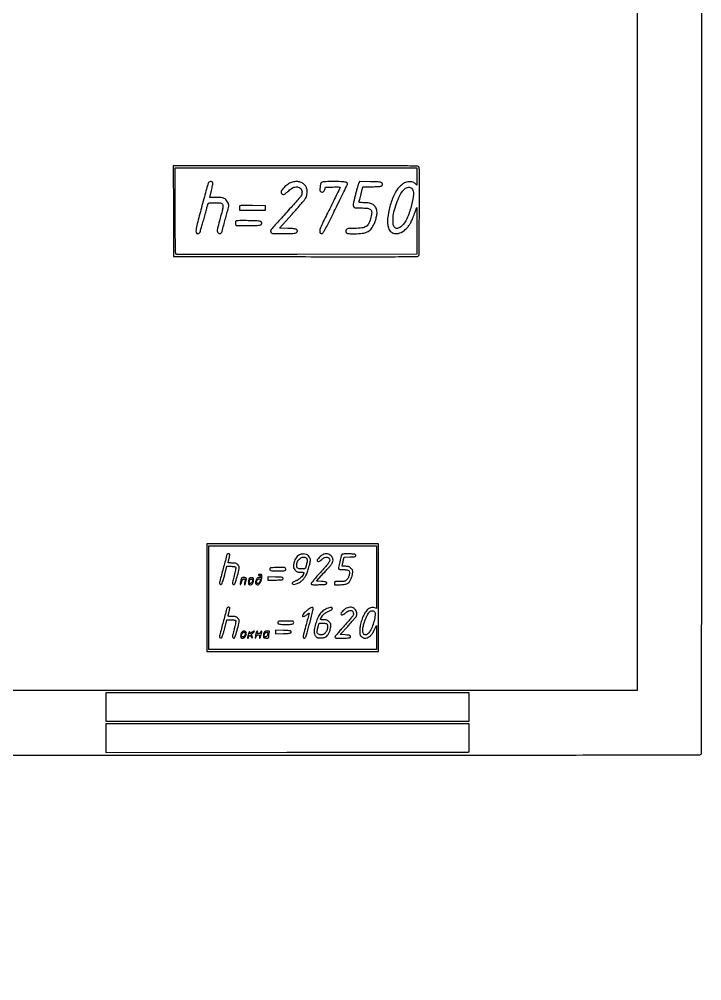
# Model space of a CAD drawing. Extents: x 196 to 2265, y 311 to 3225.
# Drawn here: x 1230 to 2265, y 311 to 1768 of the extents above; entities that cross this region are included whole.
import ezdxf

# ---------------------------------------------------------------- set-up
doc = ezdxf.new("R2010")
doc.units = 0

msp = doc.modelspace()

# ---------------------------------------------------------------- linework, layer by layer
for points in [[(1103.440814, 1761.771328, 0.000002), (1103.220313, 1613.552226, 0.000232)], [(1085, 653), (1673.877555, 653, 0.000073), (1995.609062, 653.046787, 0.000501), (2153.699793, 653.251051, 0.000039), (2262.084481, 653.508099, 0.222471), (2263.878036, 654.353042, 0.174711), (2264.498244, 656.069174, 0.000006), (2264.694629, 886.679681, 0.000217), (2264.818229, 1191.260804, 0.000053), (2264.750481, 1692.603042), (2264.5, 2729.5)], [(196.254809, 1521.81662, 0.000029), (196.150292, 803.811413, 0.000295)], [(1133.74909, 1666.499924, 0.00004), (1133.492876, 1761.103375, 0.309775)], [(1134, 1256.393011, 0.000087), (1133.952631, 1529.648106, 0.00057)], [(951.711607, 311.200423, 0.000007), (1080.87505, 311.382054, 0.065196)]]:
    msp.add_lwpolyline(points, format="xyb")
msp.add_lwpolyline([(2167, 2632), (2167, 1691.5), (2167, 751), (1650.5, 751), (1134, 751)])
for points in [[(1464.243108, 1477.25), (1464.5, 1408.5), (1649.713401, 1408.247356, 0.000149), (1769.682672, 1408.119412, 0.002389), (1810.223489, 1408.281984, 0.001707), (1833.781679, 1408.569468, 0.272398), (1835.937988, 1409.884129, 0.122757), (1836.68019, 1412.826339, 0.000143), (1836.840662, 1476.317089, 0.000261), (1836.94794, 1538.655252, 0.064333), (1836.239149, 1544.193494, 0.337017), (1834.645455, 1545.442915, 0.001269), (1809.792435, 1545.746935, 0.002266), (1767.927156, 1545.962973, 0.000157), (1649.876476, 1546), (1463.986215, 1546)], [(1833, 1529.825686), (1833, 1516.651372), (1830.598293, 1518.907659, 0.13694), (1825.595287, 1521.525016, 0.101994), (1819.334409, 1521.565895, 0.086978), (1812.713068, 1518.995634, 0.068854), (1806.738577, 1514.151604, 0.081629), (1798.493127, 1501.813514, 0.040902), (1792.141329, 1484.109543, 0.040943), (1788.80349, 1465.857441, 0.092764), (1790.004056, 1451.925743, 0.1578), (1794.110221, 1445.712483, 0.160469), (1801.049407, 1443.135578, 0.127899), (1809.452825, 1444.988911, 0.08704), (1817.314681, 1450.905333, 0.029182), (1820.90283, 1455.220431, 0.034213), (1823.76047, 1459.709038, 0.026906), (1826.453785, 1465.360465, 0.010238), (1829.615086, 1473.5), (1832.900145, 1482.5), (1832.950073, 1447.255369), (1833, 1412.010737), (1651.678291, 1411.755369, -0.000168), (1582.035744, 1411.680717, -0.000277), (1523.126837, 1411.669991, -0.000016), (1470.057061, 1411.69142, -0.047506), (1468.678291, 1411.823324, -0.345043), (1467.607634, 1413.054007, -0.006488), (1467.257648, 1422.1412, -0.005864), (1467.041021, 1437.846403, -0.000516), (1467, 1477.573324), (1467, 1543), (1650, 1543), (1833, 1543)], [(1516.969606, 1519.75, 0.035287), (1516.352439, 1518.022004, 0.000536), (1513.497323, 1507.762376, 0.001441), (1510.227419, 1495.829731, 0.000952), (1506.535796, 1482.10064, 0.002129), (1500.211135, 1457.987615, 0.027363), (1498.381733, 1448.847605, 0.110854), (1498.711651, 1444.625185, 0.329175), (1500.912739, 1443, 0.063609), (1501.701604, 1443.100766, 0.044297), (1502.548148, 1443.402727, 0.044524), (1503.32222, 1443.846091, 0.067334), (1503.892928, 1444.370986, 0.097099), (1504.503604, 1445.49113, 0.00221), (1506.315584, 1451.32558, 0.004871), (1508.347915, 1458.212374, 0.003269), (1510.542481, 1466.120986, -0.000285), (1512.693642, 1474.056698, -0.000419), (1514.593851, 1481.027727, -0.000192), (1516.221439, 1486.969969, -0.00793), (1516.594496, 1488.25, -0.189271), (1517.329307, 1489.170735, -0.089536), (1518.782588, 1489.69222, -0.036398), (1521.467944, 1489.943122, -0.0051), (1527.044335, 1490, -0.004808), (1533.169812, 1489.941101, -0.046894), (1535.741199, 1489.649424, -0.11202), (1537.270412, 1488.948508, -0.084669), (1538.532016, 1487.591481, -0.126612), (1539.235559, 1485.525069, -0.061147), (1539.106507, 1482.713659, -0.022566), (1538.054806, 1477.854248, -0.002098), (1534.869422, 1465.99757, 0.004685), (1531.407356, 1452.839766, 0.049092), (1530.576269, 1447.333846, 0.171847), (1531.388671, 1444.598075, 0.200799), (1533.689633, 1443.201743, 0.06408), (1534.523008, 1443.184133, 0.054232), (1535.384527, 1443.372462, 0.056579), (1536.143911, 1443.726826, 0.091882), (1536.671508, 1444.201743, 0.097473), (1537.866977, 1446.612729, 0.001011), (1542.804124, 1464.880268, 0.001405), (1547.551599, 1482.789055, 0.066578), (1548.011723, 1486.5, 0.103119), (1547.459162, 1489.028996, 0.046746), (1545.784707, 1491.994305, 0.046125), (1543.510009, 1494.696822, 0.075571), (1541.093882, 1496.451451, 0.061255), (1539.196513, 1497.154584, 0.027108), (1536.562349, 1497.629384, 0.021081), (1533.128872, 1497.911472, 0.009955), (1528.682811, 1498), (1519.266301, 1498), (1521.804693, 1508.331775, 0.008884), (1522.730337, 1512.410812, 0.012124), (1523.409387, 1516.118632, 0.00902), (1523.841384, 1519.209962, 0.122409), (1523.702928, 1520.331775, 0.195244), (1522.473572, 1521.645999, 0.13056), (1520.419257, 1522.005964, 0.118904), (1518.307949, 1521.299533, 0.15053)], [(1642.909795, 1520.62888, 0.066034), (1637.348431, 1517.767585, 0.046004), (1631.937966, 1513.219696, 0.045997), (1627.977721, 1508.401054, 0.229752), (1627.488612, 1505.03588, 0.139941), (1628.856899, 1502.971861, 0.227008), (1630.851234, 1502.439477, 0.11481), (1633.654437, 1503.671867, 0.028685), (1637.50515, 1506.916427, -0.03722), (1643.108298, 1511.476484, -0.087477), (1647.985075, 1513.737945, -0.119793), (1652.342132, 1513.830525, -0.112803), (1656.365141, 1511.92742, -0.117859), (1658.19677, 1509.613806, -0.090878), (1659.007379, 1506.488135, -0.083933), (1658.679905, 1503.050794, -0.080323), (1657.24186, 1499.854328, -0.033947), (1655.870648, 1498.054062, -0.001039), (1649.694312, 1491.024458, -0.002042), (1642.362239, 1482.782436, -0.001411), (1633.99845, 1473.510395, 0.001019), (1625.701173, 1464.326563, 0.001581), (1618.582439, 1456.364358, 0.000457), (1612.419092, 1449.413943, 0.051885), (1611.707725, 1448.419317, 0.099696), (1611.483124, 1447.738025, 0.051573), (1611.468126, 1446.837817, 0.048374), (1611.64673, 1445.873124, 0.052964), (1612.004625, 1444.991357, 0.174256), (1613.286607, 1443.834002, 0.075133), (1615.554876, 1443.280548, 0.024123), (1619.938651, 1443.100272, 0.001871), (1631.68896, 1443.228107, 0.002423), (1642.41583, 1443.436941, 0.019496), (1647.338155, 1443.748935, 0.043239), (1650.078794, 1444.272349, 0.185418), (1651.386945, 1445.25, 0.051736), (1651.839243, 1446.165346, 0.088973), (1651.98947, 1447, 0.089), (1651.840232, 1447.834658, 0.051795), (1651.389048, 1448.75, 0.160741), (1650.251331, 1449.690113, 0.052837), (1648.128983, 1450.268932, 0.02602), (1644.495421, 1450.665264, 0.00438), (1637.506279, 1451), (1624.724232, 1451.5), (1643.858071, 1472.5, 0.004339), (1651.341328, 1480.857659, 0.005756), (1657.994921, 1488.597625, 0.004183), (1663.428772, 1495.17894, 0.056124), (1665.114722, 1497.811063, 0.070309), (1666.552208, 1502.190291, 0.057009), (1666.863179, 1507.128606, 0.058306), (1666.059153, 1511.884187, 0.083898), (1664.200554, 1515.718348, 0.101246), (1660.356395, 1519.301103, 0.080607), (1655.095156, 1521.448673, 0.074686), (1649.041778, 1521.919251, 0.068051)], [(1688.64346, 1520.500603, 0.136417), (1687.23863, 1518.0139, 0.032945), (1686.397255, 1513.315894, 0.029417), (1686.152079, 1508.652967, 0.25244), (1687.120885, 1506.883087, 0.108672), (1689.090517, 1506.144139, 0.148336), (1690.953311, 1506.429675, 0.129705), (1692.519787, 1507.761449, 0.07416), (1693.629385, 1510), (1694.758769, 1513.5), (1705.879385, 1513.782751, -0.004539), (1710.143551, 1513.852448, -0.007572), (1713.733319, 1513.824168, -0.002291), (1716.79377, 1513.739668, -0.404818), (1717, 1513.526691, -0.114697), (1716.904045, 1513.113896, -0.000095), (1712.2835, 1503.716728, -0.001028), (1707.099794, 1493.233751, -0.000629), (1700.943829, 1480.887701, 0.002682), (1689.882593, 1458.473918, 0.031881), (1686.209243, 1449.520501, 0.135467), (1685.967158, 1445.224856, 0.321157), (1688.215798, 1443.186878, 0.254941), (1690.385859, 1444.064863, 0.040715), (1693.08619, 1447.963985, 0.01419), (1697.51266, 1456.145301, 0.000951), (1709.465798, 1479.931615, 0.001484), (1716.570671, 1494.243365, 0.002361), (1722.555578, 1506.535564, 0.0005), (1727.751316, 1517.363894, 0.112061), (1728, 1518.459553, 0.271214), (1726.956018, 1520.242624, 0.086042), (1723.935561, 1521.31026, 0.035956), (1718.181766, 1521.865596, 0.006084), (1707.13717, 1522, 0.003312), (1698.163877, 1521.94056, 0.016914), (1693.182267, 1521.705885, 0.0279), (1690.116303, 1521.284185, 0.149327)], [(1744.610238, 1518.774364, 0.023839), (1743.90034, 1516.717909, 0.002742), (1742.551545, 1512.013962, 0.0033), (1741.013862, 1506.395907, 0.002685), (1739.438782, 1500.358272, 0.007206), (1736.408777, 1487.72555, 0.166493), (1736.806084, 1484.093761, 0.269341), (1739.32832, 1482.347095, 0.019874), (1748.057345, 1482, -0.023441), (1758.364565, 1481.516504, -0.161439), (1762.943049, 1479.505486, -0.224176), (1764.592463, 1475.557649, -0.048795), (1763.513859, 1468.056551, -0.045193), (1760.425772, 1459.060028, -0.137367), (1756.328257, 1454.135643, -0.120485), (1749.91927, 1451.694292, -0.031012), (1738.785184, 1451.001554, 0.003895), (1731.801684, 1450.946232, 0.03491), (1728.749948, 1450.684666, 0.090971), (1727.066342, 1450.09529, 0.141233), (1726, 1449, 0.049536), (1725.572556, 1447.967206, 0.073486), (1725.429632, 1447, 0.073486), (1725.572556, 1446.032794, 0.049536), (1726, 1445, 0.142023), (1727.070609, 1443.903728, 0.090591), (1728.765555, 1443.314835, 0.034609), (1731.843026, 1443.054132, 0.00383), (1738.909457, 1443, 0.026706), (1750.28399, 1443.607978, 0.080338), (1757.75829, 1445.653482, 0.104252), (1763.086987, 1449.58143, 0.065706), (1767.446256, 1456, 0.032695), (1769.714444, 1461.364556, 0.023701), (1771.552679, 1467.586879, 0.023006), (1772.696621, 1473.413677, 0.083847), (1772.623581, 1477.168982, 0.079869), (1770.491831, 1483.079495, 0.122191), (1766.801484, 1487.050938, 0.101588), (1761.137036, 1489.289858, 0.04351), (1752.991882, 1490, -0.007063), (1748.983743, 1490.056623, -0.032999), (1746.68613, 1490.273762, -0.074949), (1745.490215, 1490.65661, -0.385287), (1745.256065, 1491.25, 0.02267), (1745.542959, 1492.132411, 0.000973), (1746.404923, 1495.282818, 0.001662), (1747.407469, 1499.024397, 0.001183), (1748.507013, 1503.223422), (1751.287918, 1513.946843), (1765.286603, 1514.223422, 0.003646), (1773.137148, 1514.435803, 0.024772), (1777.002754, 1514.76078, 0.053582), (1779.211062, 1515.302284, 0.166818), (1780.387529, 1516.25, 0.051685), (1780.83989, 1517.165789, 0.089142), (1780.989717, 1518, 0.089138), (1780.839716, 1518.83421, 0.051675), (1780.387158, 1519.75, 0.17839), (1779.130539, 1520.716232, 0.04731), (1776.613899, 1521.247062, 0.021402), (1772.130251, 1521.563837, 0.002823), (1762.601426, 1521.774364), (1745.918307, 1522.048728)], [(1824.961045, 1511.811439, -0.219685), (1827.906413, 1502.849284, -0.035514), (1824.423207, 1484.335889, -0.038594), (1817.965918, 1465.734137, -0.106605), (1809.910977, 1454.538538, -0.040122), (1807.191694, 1452.451901, -0.072779), (1804.647573, 1451.288163, -0.094369), (1802.363076, 1451.069267, -0.124659), (1800.399704, 1451.765313, -0.217868), (1797.364617, 1456.682112, -0.04887), (1797.09868, 1466.775531, -0.043562), (1799.082201, 1479.193673, -0.035458), (1803.274174, 1492, -0.030967), (1808.926051, 1503.725929, -0.080046), (1814.746834, 1511.060852, -0.156355), (1820.187656, 1513.556381, -0.239586)], [(1564.397851, 1484.5944, 0.053546), (1564.207096, 1483.875649, 0.023087), (1564.101834, 1482.88878, 0.022527), (1564.085723, 1481.818263, 0.027693), (1564.170919, 1480.822726), (1564.5, 1478.5), (1584, 1478.5), (1603.5, 1478.5), (1603.5, 1482), (1603.5, 1485.5), (1584.226932, 1485.771674, 0.002473), (1573.752482, 1485.867502, 0.015877), (1568.454782, 1485.721515, 0.025861), (1565.357748, 1485.376291, 0.266468)], [(1558.398034, 1461.594875, 0.053534), (1558.20721, 1460.875937, 0.023089), (1558.101888, 1459.888919, 0.022529), (1558.085736, 1458.818298, 0.027701), (1558.170919, 1457.822726), (1558.5, 1455.5), (1577.391014, 1455.5, 0.002273), (1588.431489, 1455.550188, 0.019555), (1593.357134, 1455.787768, 0.045231), (1596.071411, 1456.275236, 0.187127), (1597.385899, 1457.25, 0.051628), (1597.839281, 1458.166054, 0.089266), (1597.989621, 1459, 0.08928), (1597.839772, 1459.833948, 0.051657), (1597.386945, 1460.75, 0.185657), (1596.076994, 1461.728052, 0.043094), (1593.328035, 1462.251246, 0.019433), (1588.389635, 1462.563176, 0.00241), (1577.619174, 1462.772149, 0.00257), (1567.488782, 1462.867786, 0.01637), (1562.34876, 1462.721586, 0.027069), (1559.348114, 1462.37408, 0.264675)], [(1772, 922.521439), (1772, 875.042878), (1769.502949, 876.18061, 0.1182), (1766.438643, 876.776989, 0.072849), (1762.812597, 876.085151, 0.068745), (1759.319566, 874.305326, 0.079925), (1756.6405, 871.717732, 0.044294), (1752.579227, 865.163305, 0.036387), (1749.421442, 857.55592, 0.036123), (1747.378794, 849.505752, 0.041756), (1746.645542, 841.628462, 0.010272), (1746.691815, 837.49352, 0.065373), (1747.030386, 835.425693, 0.101005), (1747.836599, 833.929302, 0.041254), (1749.465521, 832.275999, 0.032414), (1751.057503, 831.076883, 0.069712), (1752.443181, 830.421897, 0.07443), (1753.896044, 830.196712, 0.041539), (1755.684385, 830.336209, 0.07265), (1759.472203, 831.532539, 0.075551), (1762.703399, 833.751587, 0.061486), (1765.615259, 837.24126, 0.029938), (1768.46623, 842.305921), (1771.96665, 849.5), (1771.983325, 831.25), (1772, 813), (1645, 813), (1518, 813), (1518, 891.5), (1518, 970), (1645, 970), (1772, 970)], [(1545.641342, 957.228696, 0.072825), (1544.803049, 955.290309, 0.000396), (1539.523867, 935.60347, 0.000441), (1534.303459, 916.004729, 0.064951), (1534, 913.678516, 0.115761), (1534.334766, 912.251955, 0.18787), (1535.243835, 911.424568, 0.200461), (1536.424442, 911.458455, 0.129479), (1537.501282, 912.33264, 0.076083), (1538.115256, 913.513423, 0.005026), (1539.315774, 917.165771, 0.00718), (1540.645981, 921.57249, 0.0053), (1541.996158, 926.485415), (1545.29316, 939), (1551.677965, 939, -0.011556), (1554.824754, 938.927264, -0.04238), (1556.799137, 938.667271, -0.074487), (1558.019724, 938.201782, -0.17458), (1558.648701, 937.473088, -0.134424), (1558.754627, 936.408362, -0.006971), (1558.124978, 932.987562, -0.010642), (1557.223133, 928.901965, -0.007496), (1556.043017, 924.347387, 0.009275), (1554.128151, 916.847286, 0.061693), (1553.712255, 913.018205, 0.240446), (1554.530642, 911.472639, 0.24957), (1556.239833, 911.261791, 0.23057), (1557.365003, 912.466749, 0.002695), (1560.589165, 923.171025, 0.006244), (1563.439199, 933.284516, 0.065642), (1564, 937.537739, 0.10599), (1563.836571, 938.300045, 0.031797), (1563.278977, 939.355688, 0.030304), (1562.48485, 940.49163, 0.028681), (1561.545455, 941.545455, 0.049154), (1559.991873, 942.820304, 0.077107), (1558.428176, 943.546992, 0.055462), (1556.369201, 943.901089, 0.014876), (1553.045455, 944, -0.011648), (1550.728464, 944.053983, -0.019273), (1548.779339, 944.220312, -0.013973), (1547.255774, 944.453093, -0.36703), (1547.011869, 944.75, -0.051342), (1547.072113, 945.256366, -0.002618), (1547.443941, 946.871685, -0.004157), (1547.912699, 948.788883, -0.003), (1548.466087, 950.919567, 0.011758), (1548.981215, 953.05606, 0.016377), (1549.333984, 954.991076, 0.012794), (1549.530021, 956.590079, 0.16394), (1549.395202, 957.169567, 0.167239), (1548.67633, 957.757833, 0.084865), (1547.513601, 957.975516, 0.085523), (1546.35334, 957.794364, 0.174673)], [(1656.444899, 956.931723, 0.073662), (1653.604502, 955.629419, 0.070197), (1651.210589, 953.541976, 0.060709), (1649.225639, 950.591752, 0.037053), (1647.600729, 946.715053, 0.029111), (1646.237015, 941.682524, 0.077788), (1646.047504, 937.981092, 0.105214), (1646.988318, 935.081682, 0.087187), (1649.076725, 932.588894, 0.037605), (1650.841391, 931.31751, 0.059114), (1652.536966, 930.537696, 0.053391), (1654.490247, 930.12893, 0.024908), (1657.076725, 930, -0.010477), (1658.96434, 929.960442, -0.017321), (1660.553788, 929.838537, -0.011431), (1661.813507, 929.668658, -0.368968), (1662, 929.45034, -0.095138), (1661.933818, 929.105668, -0.007315), (1661.569926, 928.230471, -0.009818), (1661.096682, 927.193947, -0.007328), (1660.535917, 926.069456, -0.061431), (1658.600242, 923.239834, -0.043476), (1655.810654, 920.581912, -0.040546), (1652.371966, 918.263108, -0.036874), (1648.495562, 916.445155, 0.019837), (1646.42812, 915.560121, 0.055814), (1645.093631, 914.731512, 0.092149), (1644.382518, 913.920477, 0.18757), (1644.245259, 913.097365, 0.353227), (1646.048202, 911.62109, 0.081204), (1650.222027, 912.27342, 0.059265), (1655.365278, 914.666425, 0.055117), (1659.943359, 918.248882, 0.05072), (1662.987521, 921.897497, 0.038067), (1665.578319, 926.444766, 0.031084), (1667.876902, 932.20581, 0.016454), (1670.037134, 939.590694, 0.006555), (1671.307269, 944.813339, 0.035906), (1671.751474, 947.6811, 0.063381), (1671.657681, 949.778096, 0.055409), (1671.046453, 951.887852, 0.101341), (1668.838952, 955.151592, 0.110828), (1665.589079, 957.159147, 0.095606), (1661.391156, 957.759158, 0.05861)], [(1665.461011, 951.652168, -0.165145), (1666.525075, 950.136479, -0.081034), (1666.81792, 947.768402, -0.046169), (1666.34945, 944.211323, -0.012805), (1664.961765, 938.75, -0.026086), (1664.171739, 936.417656, -0.16542), (1663.370185, 935.478716, -0.122851), (1662.043843, 935.080285, -0.011837), (1658.652996, 935, -0.031623), (1654.826782, 935.242232, -0.118863), (1652.594667, 936.090225, -0.165622), (1651.404999, 937.678599, -0.07881), (1651, 940.232119, -0.106111), (1652.307435, 946.323438, -0.120452), (1655.974497, 951.023011, -0.14632), (1660.820712, 952.946631, -0.181622)], [(1690.450423, 956.593404, 0.068951), (1687.978088, 955.082785, 0.028477), (1685.083875, 952.423626, 0.024375), (1682.598106, 949.600961, 0.169927), (1682, 947.89189, 0.255912), (1682.648826, 946.707237, 0.197308), (1684.123698, 946.440311, 0.091569), (1686.400956, 947.384908, 0.039743), (1689.010163, 949.390217, -0.068286), (1693.338525, 952.340947, -0.148061), (1697.268582, 953.0075, -0.217415), (1699.945683, 951.350842, -0.148192), (1701, 947.871686, -0.142228), (1700.412537, 945.848249, -0.023894), (1698.066548, 942.512302, -0.016322), (1694.031602, 937.656384, -0.003895), (1687, 929.858183, 0.00553), (1681.634816, 923.868819, 0.008368), (1677.1125, 918.528912, 0.004001), (1673.40906, 913.929917, 0.16907), (1673, 912.754761, 0.243227), (1673.503332, 911.781279, 0.122201), (1674.826843, 911.263024, 0.035296), (1677.665541, 911.094022, 0.003219), (1684.75, 911.218265, 0.003234), (1691.97561, 911.438288, 0.038743), (1694.746033, 911.756492, 0.137908), (1696.011664, 912.392859, 0.210744), (1696.5, 913.5, 0.160949), (1696.141815, 914.583904, 0.157389), (1695.205316, 915.252843, 0.054961), (1693.220853, 915.651456, 0.006217), (1688.64253, 916), (1680.78506, 916.5), (1692.234189, 929, 0.003393), (1696.704151, 933.947238, 0.004631), (1700.660399, 938.469751, 0.003082), (1703.917559, 942.311113, 0.052427), (1704.841659, 943.684259, 0.075816), (1705.87561, 946.642332, 0.084852), (1705.922709, 949.657568, 0.084367), (1704.964042, 952.531042, 0.073896), (1703.076923, 955.076923, 0.077535), (1700.446319, 956.997502, 0.089323), (1697.479378, 957.907822, 0.081013), (1694.149777, 957.767421, 0.05179)], [(1719.692115, 957.284099, 0.071032), (1718.545525, 954.544308, 0.004417), (1716.400877, 945.991562, 0.002566), (1714.289667, 937.04434, 0.149346), (1714.40588, 935.384678, 0.202399), (1715.027098, 934.738633, 0.055453), (1716.408016, 934.319332, 0.035074), (1718.573841, 934.071613, 0.010941), (1721.84617, 934, -0.024382), (1727.269959, 933.73536, -0.157521), (1729.750761, 932.657177, -0.206357), (1730.767601, 930.504752, -0.045829), (1730.529253, 926.346508, -0.031831), (1730.044615, 924.100195, -0.041068), (1729.304939, 922.124428, -0.04334), (1728.291851, 920.383157, -0.042985), (1726.99127, 918.837424, -0.041692), (1725.08956, 917.228919, -0.091349), (1723.367854, 916.42565, -0.055478), (1720.975699, 916.08, -0.008165), (1716.076923, 916, 0.00426), (1710.73014, 915.954446, 0.07436), (1709.020017, 915.668833, 0.235152), (1708.259721, 914.922929, 0.083453), (1708, 913.377681), (1708, 910.755361), (1716.87321, 911.179595, 0.010875), (1721.102981, 911.474137, 0.024208), (1724.298594, 911.923423, 0.031859), (1726.715555, 912.545166, 0.066237), (1728.466749, 913.386256, 0.097273), (1730.812256, 915.678782, 0.039336), (1733.061334, 919.568405, 0.037845), (1734.840225, 924.155194, 0.04555), (1735.77351, 928.682942, 0.0271), (1735.91445, 931.107938, 0.086195), (1735.643809, 932.702783, 0.085327), (1734.849491, 934.121829, 0.02622), (1733.201594, 935.952252, 0.031668), (1731.356584, 937.577268, 0.076369), (1729.770088, 938.457056, 0.067691), (1727.877366, 938.877742, 0.020886), (1724.951923, 939), (1719.75, 939), (1720.389104, 942.19552, -0.005926), (1720.706175, 943.688635, -0.003014), (1721.138353, 945.558606, -0.002994), (1721.607367, 947.482306, -0.004476), (1722.042275, 949.156998), (1723.056342, 952.922956), (1731.778171, 953.211478, 0.005025), (1736.98485, 953.436116, 0.050904), (1739.123706, 953.770069, 0.160239), (1740.116071, 954.412296, 0.171307), (1740.5, 955.5, 0.191006), (1740.064851, 956.597539, 0.149841), (1738.943249, 957.23734, 0.044294), (1736.502047, 957.562449, 0.003985), (1730.330091, 957.784099, 0.007324), (1726.398325, 957.836316, 0.0114), (1723.010098, 957.754415, 0.005746), (1720.188439, 957.589277, 0.245425)], [(1610.380002, 935.547887, 0.202878), (1610.439986, 933.779888, 0.216083), (1611.74799, 932.653486, 0.063463), (1615.101407, 932.11727, 0.007951), (1622.475684, 932, 0.007542), (1629.919766, 932.112291, 0.06968), (1633.090145, 932.654233, 0.240651), (1634.278962, 933.83207, 0.169113), (1634.245704, 935.75, 0.307582), (1632.459491, 937.029525, 0.008319), (1622.326303, 937.112311, 0.008394), (1612.200644, 936.85652, 0.299051)], [(1566.673333, 919.116663, -0.002734), (1566.403591, 917.805289, -0.001602), (1566.067063, 916.238225, -0.001602), (1565.720391, 914.672869, -0.002727), (1565.419224, 913.366663, 0.01354), (1565.150005, 912.071719, 0.094107), (1565.156294, 911.427388, 0.42553), (1565.387503, 911.279602, 0.131936), (1565.792609, 911.5, 0.080601), (1566.255563, 912.109846, 0.020444), (1566.795425, 913.234375, 0.020311), (1567.313882, 914.58676, 0.019292), (1567.730824, 916, -0.033442), (1568.2628, 917.631657, -0.074216), (1568.92261, 918.757295, -0.095897), (1569.75765, 919.462414, -0.091555), (1570.809107, 919.819551, -0.10705), (1572.211537, 919.723399, -0.273183), (1572.884237, 919.00951, -0.110964), (1572.886307, 917.447768, -0.014901), (1572.069806, 914.243398, 0.021572), (1571.770468, 912.999539, 0.038263), (1571.647924, 911.952748, 0.049522), (1571.691627, 911.211826, 0.368692), (1571.939845, 911, 0.323922), (1572.842283, 911.653173, 0.015156), (1573.972194, 915.47495, 0.017999), (1574.842398, 919.345345, 0.186813), (1574.548825, 920.920999, 0.150271), (1574.07307, 921.337354, 0.03903), (1573.103786, 921.683044, 0.03609), (1571.884275, 921.920633, 0.030075), (1570.565983, 922, 0.030265), (1568.739405, 921.889336, 0.12985), (1567.735341, 921.489142, 0.144374), (1567.117862, 920.670959, 0.040607)], [(1579.149515, 920.680155, 0.08245), (1578.679139, 919.87402, 0.025731), (1578.247575, 918.536969, 0.024938), (1577.911918, 916.969079, 0.025131), (1577.735111, 915.379597, 0.017513), (1577.6775, 913.121256, 0.126345), (1577.955888, 912.078451, 0.188868), (1578.649976, 911.511147, 0.049079), (1580.085596, 911.199442, 0.110155), (1582.281616, 911.427992, 0.143112), (1583.934702, 912.577026, 0.111465), (1584.978169, 914.698737, 0.051278), (1585.387552, 917.768203, 0.020133), (1585.366012, 919.892818, 0.125595), (1585.046818, 920.923665, 0.17796), (1584.32945, 921.490142, 0.050154), (1582.914404, 921.800558, 0.053431), (1581.83791, 921.810208, 0.047899), (1580.74191, 921.59542, 0.050824), (1579.788985, 921.202815, 0.096726)], [(1584.154978, 917.463748, -0.05796), (1583.630449, 915.704162, -0.074339), (1582.742777, 914.26894, -0.087413), (1581.612645, 913.328377, -0.130667), (1580.377555, 913, -0.2283), (1579.470404, 913.436982, -0.15435), (1579.051542, 914.527565, -0.0912), (1579.254334, 916.188717, -0.04704), (1580.067472, 918.126072, -0.127009), (1581.277354, 919.440352, -0.185771), (1582.79984, 919.759631, -0.231952), (1583.907621, 918.974644, -0.169699)], [(1593, 926.066422, 0.181098), (1593.152428, 925.65938, 0.09133), (1593.5875, 925.313262, 0.07128), (1594.234743, 925.078801, 0.051351), (1595, 925, -0.072314), (1595.769411, 924.888136, -0.08892), (1596.416667, 924.5625, -0.10214), (1596.846791, 924.075754, -0.130775), (1597, 923.5, -0.135916), (1596.833945, 922.900407, -0.109875), (1596.372448, 922.414097, -0.088664), (1595.652424, 922.096145, -0.058106), (1594.75, 921.984687, 0.06095), (1592.589159, 921.70536, 0.116361), (1591.04646, 920.898322, 0.103352), (1589.912932, 919.410829, 0.041496), (1589.002161, 917.007535, 0.062261), (1588.591781, 914.380095, 0.141351), (1589.08517, 912.44995, 0.182211), (1590.411455, 911.379136, 0.11568), (1592.412495, 911.201743, 0.183864), (1594.328668, 912.262488, 0.056937), (1596.187797, 915.052439, 0.05142), (1597.618997, 918.728298, 0.051996), (1598.263111, 922.605058, 0.017295), (1598.323444, 924.911034, 0.133177), (1598.034462, 925.94225, 0.189558), (1597.310851, 926.501653, 0.042244), (1595.75, 926.816422, 0.036601), (1594.696507, 926.860052, 0.058686), (1593.807812, 926.726634, 0.081602), (1593.204679, 926.450684, 0.249719)], [(1596, 919.0651, -0.079712), (1595.668615, 916.999671, -0.065596), (1594.698098, 914.986332, -0.07229), (1593.378838, 913.495782, -0.177313), (1592.024751, 913, -0.148743), (1590.745317, 913.389224, -0.199391), (1590.081343, 914.388358, -0.124066), (1590.167956, 915.992105, -0.047679), (1591.035184, 918.065741, -0.132556), (1592.156552, 919.257513, -0.088635), (1593.908643, 919.948077, -0.124472), (1595.400817, 919.874849, -0.329751)], [(1607, 920.5), (1607, 917.936529), (1618.75, 918.218265, 0.003234), (1625.97561, 918.438288, 0.038743), (1628.746033, 918.756492, 0.137908), (1630.011664, 919.392859, 0.210744), (1630.5, 920.5, 0.210744), (1630.011664, 921.607141, 0.137908), (1628.746033, 922.243508, 0.038743), (1625.97561, 922.561712, 0.003234), (1618.75, 922.781735), (1607, 923.063471)], [(1545.641342, 876.228696, 0.072825), (1544.803049, 874.290309, 0.000396), (1539.523867, 854.60347, 0.000441), (1534.303459, 835.004729, 0.064951), (1534, 832.678516, 0.115761), (1534.334766, 831.251955, 0.18787), (1535.243835, 830.424568, 0.200461), (1536.424442, 830.458455, 0.129479), (1537.501282, 831.33264, 0.076083), (1538.115256, 832.513423, 0.005026), (1539.315774, 836.165771, 0.00718), (1540.645981, 840.57249, 0.0053), (1541.996158, 845.485415), (1545.29316, 858), (1551.677965, 858, -0.011556), (1554.824754, 857.927264, -0.04238), (1556.799137, 857.667271, -0.074487), (1558.019724, 857.201782, -0.17458), (1558.648701, 856.473088, -0.134424), (1558.754627, 855.408362, -0.006971), (1558.124978, 851.987562, -0.010642), (1557.223133, 847.901965, -0.007496), (1556.043017, 843.347387, 0.009275), (1554.128151, 835.847286, 0.061693), (1553.712255, 832.018205, 0.240446), (1554.530642, 830.472639, 0.24957), (1556.239833, 830.261791, 0.23057), (1557.365003, 831.466749, 0.002695), (1560.589165, 842.171025, 0.006244), (1563.439199, 852.284516, 0.065642), (1564, 856.537739, 0.10599), (1563.836571, 857.300045, 0.031797), (1563.278977, 858.355688, 0.030304), (1562.48485, 859.49163, 0.028681), (1561.545455, 860.545455, 0.049154), (1559.991873, 861.820304, 0.077107), (1558.428176, 862.546992, 0.055462), (1556.369201, 862.901089, 0.014876), (1553.045455, 863, -0.011648), (1550.728464, 863.053983, -0.019273), (1548.779339, 863.220312, -0.013973), (1547.255774, 863.453093, -0.36703), (1547.011869, 863.75, -0.051342), (1547.072113, 864.256366, -0.002618), (1547.443941, 865.871685, -0.004157), (1547.912699, 867.788883, -0.003), (1548.466087, 869.919567, 0.011758), (1548.981215, 872.05606, 0.016377), (1549.333984, 873.991076, 0.012794), (1549.530021, 875.590079, 0.16394), (1549.395202, 876.169567, 0.167239), (1548.67633, 876.757833, 0.084865), (1547.513601, 876.975516, 0.085523), (1546.35334, 876.794364, 0.174673)], [(1666.25, 871.869192, 0.0344), (1661.245882, 867.216268, 0.180354), (1659.820578, 863.808142, 0.555561), (1661.331758, 862.78353, 0.054366), (1666, 865.5, -0.003104), (1667.315833, 866.458233, -0.004839), (1668.462374, 867.265625, -0.001564), (1669.460608, 867.949626, -0.150522), (1669.624148, 868, -0.49072), (1669.742192, 867.847399, -0.000173), (1667.644371, 859.777694, -0.00196), (1665.192537, 850.508757, -0.001029), (1662.07451, 839, 0.01026), (1661.426232, 836.419331, 0.013546), (1660.948065, 834.042187, 0.010946), (1660.649193, 832.058262, 0.115927), (1660.732896, 831.25, 0.176228), (1661.542151, 830.255157, 0.20123), (1662.749694, 830.082675, 0.145803), (1664.028737, 830.857817, 0.093538), (1664.942427, 832.348572, 0.025509), (1666.766084, 837.99664, 0.001686), (1671.126404, 854.52477, 0.000822), (1675.638833, 871.98419, 0.062901), (1676, 874.843743, 0.221512), (1675.276112, 876.397542, 0.253995), (1673.687768, 876.721761, 0.079768), (1670.794002, 875.304905, 0.016442)], [(1698.453204, 875.673922, 0.054843), (1691.987485, 872.329598, 0.07327), (1687.08441, 867.913429, 0.066114), (1683.323053, 861.904408, 0.035807), (1680.281074, 853.715156, 0.011565), (1678.047706, 845.351741, 0.047914), (1677.308216, 840.181637, 0.08265), (1677.743488, 836.529143, 0.101644), (1679.344165, 833.5, 0.036193), (1680.917888, 831.847796, 0.095647), (1682.307015, 831.002496, 0.074967), (1684.108119, 830.625588, 0.016468), (1687.277837, 830.550448, 0.022869), (1689.773188, 830.687739, 0.029941), (1692.027249, 831.05279, 0.033629), (1693.956531, 831.623592, 0.056347), (1695.464511, 832.38479, 0.097229), (1697.811218, 834.678087, 0.039359), (1700.060894, 838.567596, 0.037863), (1701.840044, 843.154431, 0.045553), (1702.77351, 847.682942, 0.0271), (1702.91445, 850.107938, 0.086195), (1702.643809, 851.702783, 0.085327), (1701.849491, 853.121829, 0.02622), (1700.201594, 854.952252, 0.031557), (1698.368462, 856.567528, 0.075225), (1696.787554, 857.449843, 0.067819), (1694.916897, 857.874936, 0.022008), (1692.076923, 858, -0.010159), (1690.130386, 858.039555, -0.016804), (1688.491346, 858.161463, -0.010797), (1687.187776, 858.331144, -0.370638), (1687, 858.54966, -0.095138), (1687.066182, 858.894332, -0.007315), (1687.430074, 859.769529, -0.009818), (1687.903318, 860.806053, -0.007328), (1688.464083, 861.930544, -0.06136), (1690.395672, 864.75505, -0.043313), (1693.180776, 867.41193, -0.040472), (1696.608203, 869.72853, -0.037182), (1700.460509, 871.538068, 0.021922), (1702.520086, 872.42991, 0.054479), (1703.90871, 873.303087, 0.081078), (1704.720576, 874.194355, 0.145261), (1705, 875.135858, 0.185193), (1704.54942, 876.310649, 0.191366), (1703.435913, 876.86256, 0.089044), (1701.464373, 876.67347, 0.023637)], [(1726.450423, 875.593404, 0.068951), (1723.978088, 874.082785, 0.028477), (1721.083875, 871.423626, 0.024375), (1718.598106, 868.600961, 0.169927), (1718, 866.89189, 0.255912), (1718.648826, 865.707237, 0.197308), (1720.123698, 865.440311, 0.091569), (1722.400956, 866.384908, 0.039743), (1725.010163, 868.390217, -0.068286), (1729.338525, 871.340947, -0.148061), (1733.268582, 872.0075, -0.217415), (1735.945683, 870.350842, -0.148192), (1737, 866.871686, -0.142228), (1736.412537, 864.848249, -0.023894), (1734.066548, 861.512302, -0.016322), (1730.031602, 856.656384, -0.003895), (1723, 848.858183, 0.00553), (1717.634816, 842.868819, 0.008368), (1713.1125, 837.528912, 0.004001), (1709.40906, 832.929917, 0.16907), (1709, 831.754761, 0.243227), (1709.503332, 830.781279, 0.122201), (1710.826843, 830.263024, 0.035296), (1713.665541, 830.094022, 0.003219), (1720.75, 830.218265, 0.003234), (1727.97561, 830.438288, 0.038743), (1730.746033, 830.756492, 0.137908), (1732.011664, 831.392859, 0.210744), (1732.5, 832.5, 0.160949), (1732.141815, 833.583904, 0.157389), (1731.205316, 834.252843, 0.054961), (1729.220853, 834.651456, 0.006217), (1724.64253, 835), (1716.78506, 835.5), (1728.234189, 848, 0.003393), (1732.704151, 852.947238, 0.004631), (1736.660399, 857.469751, 0.003082), (1739.917559, 861.311113, 0.052427), (1740.841659, 862.684259, 0.075816), (1741.87561, 865.642332, 0.084852), (1741.922709, 868.657568, 0.084367), (1740.964042, 871.531042, 0.073896), (1739.076923, 874.076923, 0.077535), (1736.446319, 875.997502, 0.089323), (1733.479378, 876.907822, 0.081013), (1730.149777, 876.767421, 0.05179)], [(1768, 871.018028, -0.271367), (1769.838379, 867.448714, -0.035176), (1768.728348, 858.591673, -0.03838), (1765.998601, 848.794067, -0.054235), (1762.0061, 840.670671, -0.072249), (1758.349105, 836.411034, -0.199358), (1754.672313, 835.177987, -0.271132), (1751.999708, 837.004518, -0.112111), (1751.014781, 841.44113, -0.045863), (1751.437432, 845.807596, -0.01805), (1752.782411, 851.704337, -0.018216), (1754.609377, 857.678557, -0.032704), (1756.598778, 862.402487, -0.026792), (1759.684768, 867.823068, -0.088368), (1762.469378, 870.827776, -0.155151), (1765.187442, 871.787027, -0.150274)], [(1622.380002, 854.547887, 0.202878), (1622.439986, 852.779888, 0.216083), (1623.74799, 851.653486, 0.063463), (1627.101407, 851.11727, 0.007951), (1634.475684, 851, 0.007542), (1641.919766, 851.112291, 0.06968), (1645.090145, 851.654233, 0.240651), (1646.278962, 852.83207, 0.169113), (1646.245704, 854.75, 0.307582), (1644.459491, 856.029525, 0.008319), (1634.326303, 856.112311, 0.008394), (1624.200644, 855.85652, 0.299051)], [(1696.992461, 851.509084, -0.100411), (1697.499606, 850.564149, -0.051429), (1697.75425, 849.237614, -0.039385), (1697.768289, 847.516539, -0.019572), (1697.529253, 845.346508, -0.088217), (1695.789598, 840.180582, -0.117908), (1692.481775, 836.52529, -0.136335), (1688.264588, 835.083033, -0.138353), (1683.934259, 836.035184, -0.159236), (1682.60817, 837.420439, -0.104464), (1682.079558, 839.584409, -0.060383), (1682.368447, 842.81429, -0.018273), (1683.570958, 847.596093), (1685.141917, 853), (1690.448514, 853, -0.019242), (1692.830253, 852.908307, -0.036779), (1694.721961, 852.621468, -0.047079), (1696.130686, 852.157608, -0.117002)], [(1567.556704, 838.777494, 0.079567), (1566.516235, 836.63568, 0.058405), (1566.051198, 834.031921, 0.06289), (1566.204289, 831.69989, 0.209501), (1567.056835, 830.464874, 0.099572), (1567.625295, 830.254088, 0.034819), (1568.498081, 830.177977, 0.032936), (1569.495962, 830.226385, 0.032908), (1570.479135, 830.405407, 0.163376), (1572.503023, 831.702072, 0.078217), (1574.057762, 834.411235, 0.079796), (1574.682298, 837.405603, 0.186905), (1573.96788, 839.538702, 0.115582), (1572.497341, 840.651816, 0.134799), (1570.769726, 840.912573, 0.123318), (1569.034601, 840.252377, 0.087929)], [(1573, 837.434259, -0.080026), (1572.706913, 835.614781, -0.062496), (1571.84544, 833.804913, -0.068102), (1570.687804, 832.444596, -0.184483), (1569.523833, 832, -0.119076), (1568.261477, 832.304956, -0.191805), (1567.543493, 833.127351, -0.130362), (1567.434286, 834.498975, -0.04591), (1567.968095, 836.416084, -0.119704), (1569.12909, 838.107306, -0.133606), (1570.892825, 838.99279, -0.207301), (1572.355987, 838.682207, -0.242815)], [(1578.106407, 837, -0.001591), (1577.614264, 835.185483, -0.001823), (1577.132116, 833.454687, -0.001642), (1576.71297, 831.989412, -0.010427), (1576.482013, 831.25, 0.07084), (1576.393977, 830.772072, 0.114193), (1576.470453, 830.367188, 0.145141), (1576.696645, 830.099922, 0.146069), (1577.031385, 830, 0.140887), (1577.400755, 830.106186, 0.099856), (1577.715469, 830.404657, 0.084942), (1577.927444, 830.851028, 0.068576), (1578, 831.377555, -0.079485), (1578.097377, 831.986236, -0.044282), (1578.39452, 832.677876, -0.042779), (1578.829121, 833.341523, -0.053244), (1579.343046, 833.86974, -0.098742), (1580.064997, 834.260289, -0.216543), (1580.674656, 834.182153, -0.120917), (1581.264498, 833.581311, -0.024095), (1581.974158, 832.242184, 0.02815), (1582.499481, 831.270028, 0.071853), (1583.011266, 830.656419, 0.182377), (1583.414359, 830.499432, 0.318425), (1583.695965, 830.694561, 0.09759), (1583.788554, 831.292087, 0.038604), (1583.690251, 832.12128, 0.03635), (1583.441888, 833.026288, 0.037741), (1583.067429, 833.874007, -0.065282), (1582.644952, 834.992959, -0.151813), (1582.707599, 835.877752, -0.108564), (1583.296326, 836.76029, -0.024932), (1584.655238, 837.94345, 0.023636), (1585.627812, 838.78582, 0.039412), (1586.350612, 839.59192, 0.04856), (1586.765854, 840.261448, 0.321291), (1586.705325, 840.628009, 0.275875), (1586.304671, 840.72905, 0.037228), (1585.460138, 840.405616, 0.034319), (1584.423971, 839.827692, 0.022286), (1583.308944, 839.028376), (1580.512564, 836.828743), (1579.912061, 839.164371, 0.042497), (1579.541407, 840.223644, 0.554369), (1579.202783, 840.270284, 0.103391), (1578.818275, 839.548077, 0.005379)], [(1588.987051, 835.946023, 0.01221), (1588.563464, 833.968651, 0.017927), (1588.296454, 832.21097, 0.013451), (1588.169666, 830.774042, 0.214843), (1588.338643, 830.328024, 0.38861), (1588.604608, 830.316287, 0.084508), (1588.929999, 830.698721, 0.048588), (1589.267545, 831.417074, 0.024071), (1589.55974, 832.382001, -0.049248), (1590.007075, 833.629426, -0.109367), (1590.623349, 834.422493, -0.115275), (1591.493627, 834.856695, -0.058379), (1592.716816, 835, -0.03293), (1594.076245, 834.910371, -0.201735), (1594.669818, 834.562746, -0.194275), (1594.849165, 833.88612, -0.030319), (1594.589356, 832.5, 0.029764), (1594.408612, 831.541572, 0.051978), (1594.390026, 830.734375, 0.07572), (1594.520182, 830.183438, 0.305957), (1594.791898, 830, 0.330091), (1595.659995, 830.643183, 0.010779), (1596.90188, 835.062955, 0.011705), (1597.940074, 839.517908, 0.252932), (1597.567897, 840.765436, 0.301185), (1597.274419, 840.825022, 0.130833), (1596.941311, 840.574428, 0.069344), (1596.611094, 840.007174, 0.033246), (1596.343705, 839.20633, -0.068809), (1595.932296, 838.214448, -0.104917), (1595.306246, 837.52833, -0.099311), (1594.428179, 837.13188, -0.056593), (1593.266737, 837, -0.0332), (1591.997102, 837.084398, -0.166111), (1591.367861, 837.397699, -0.207068), (1591.139811, 837.983495, -0.05472), (1591.289749, 839, 0.036243), (1591.431868, 839.766531, 0.063019), (1591.422176, 840.4125, 0.095508), (1591.273245, 840.845447, 0.268444), (1591.006121, 841, 0.287387), (1590.632309, 840.7658, 0.017837), (1590.08028, 839.515394, 0.022017), (1589.510077, 837.882974, 0.014145)], [(1601.984893, 839.481797, 0.080876), (1601.492153, 838.643369, 0.028564), (1601.061989, 837.313351, 0.027473), (1600.74829, 835.771871, 0.028935), (1600.612448, 834.231797, 0.019601), (1600.633943, 831.863163, 0.189157), (1601.03865, 830.962166, 0.171125), (1601.968929, 830.529012, 0.015437), (1604.570556, 830.357247, 0.013964), (1607.126033, 830.339029, 0.156408), (1608.075276, 830.665334, 0.21131), (1608.511838, 831.440512, 0.028325), (1608.588116, 833.357247, -0.022336), (1608.626157, 834.725079, -0.016287), (1608.785637, 836.237754, -0.016516), (1609.031515, 837.664643, -0.034483), (1609.334947, 838.75, 0.040264), (1609.679911, 840.041218, 0.267768), (1609.464594, 840.644761, 0.163182), (1608.725496, 840.941119, 0.014459), (1606.689832, 841, 0.039677), (1605.278593, 840.887835, 0.038396), (1603.886717, 840.554028, 0.04097), (1602.710544, 840.065008, 0.100878)], [(1607.261948, 836.75, -0.042909), (1606.55283, 834.651357, -0.083639), (1605.589402, 833.176045, -0.104854), (1604.362761, 832.306879, -0.102232), (1602.877555, 832, -0.02849), (1601.510868, 832.077937, -0.325043), (1601.135474, 832.422409, -0.130208), (1601.177759, 833.136168, -0.004324), (1602.097825, 835.850777, -0.036276), (1602.740081, 837.336808, -0.086247), (1603.468583, 838.290075, -0.10756), (1604.364936, 838.817548, -0.079567), (1605.504206, 839, -0.039953), (1606.686859, 838.905348, -0.189181), (1607.261208, 838.56599, -0.188427), (1607.452795, 837.9256, -0.039595)], [(1619, 839.5), (1619, 836.936529), (1630.75, 837.218265, 0.003234), (1637.97561, 837.438288, 0.038743), (1640.746033, 837.756492, 0.137908), (1642.011664, 838.392859, 0.210744), (1642.5, 839.5, 0.210744), (1642.011664, 840.607141, 0.137908), (1640.746033, 841.243508, 0.038743), (1637.97561, 841.561712, 0.003234), (1630.75, 841.781735), (1619, 842.063471)], [(1912, 679, -0.003195), (1911.946097, 670.563867, -0.005323), (1911.779687, 663.461183, -0.001138), (1911.555327, 657.291037, -0.401211), (1911.25, 656.995518, -0.001267), (1910.633623, 656.993396), (1830.159375, 656.920231, -0.000002), (1741.462534, 656.839982, -0.000001), (1636.25, 656.745518), (1362, 656.5), (1362, 678.75), (1362, 701), (1637, 701), (1912, 701)]]:
    msp.add_lwpolyline(points, format="xyb", close=True)
for points in [[(1515, 891.5), (1515, 810), (1645, 810), (1775, 810), (1775, 891.5), (1775, 973), (1645, 973), (1515, 973)], [(1912, 726), (1912, 704), (1637, 704), (1362, 704), (1362, 726), (1362, 748), (1637, 748), (1912, 748)]]:
    msp.add_lwpolyline(points, close=True)

doc.saveas('drawing.dxf')
